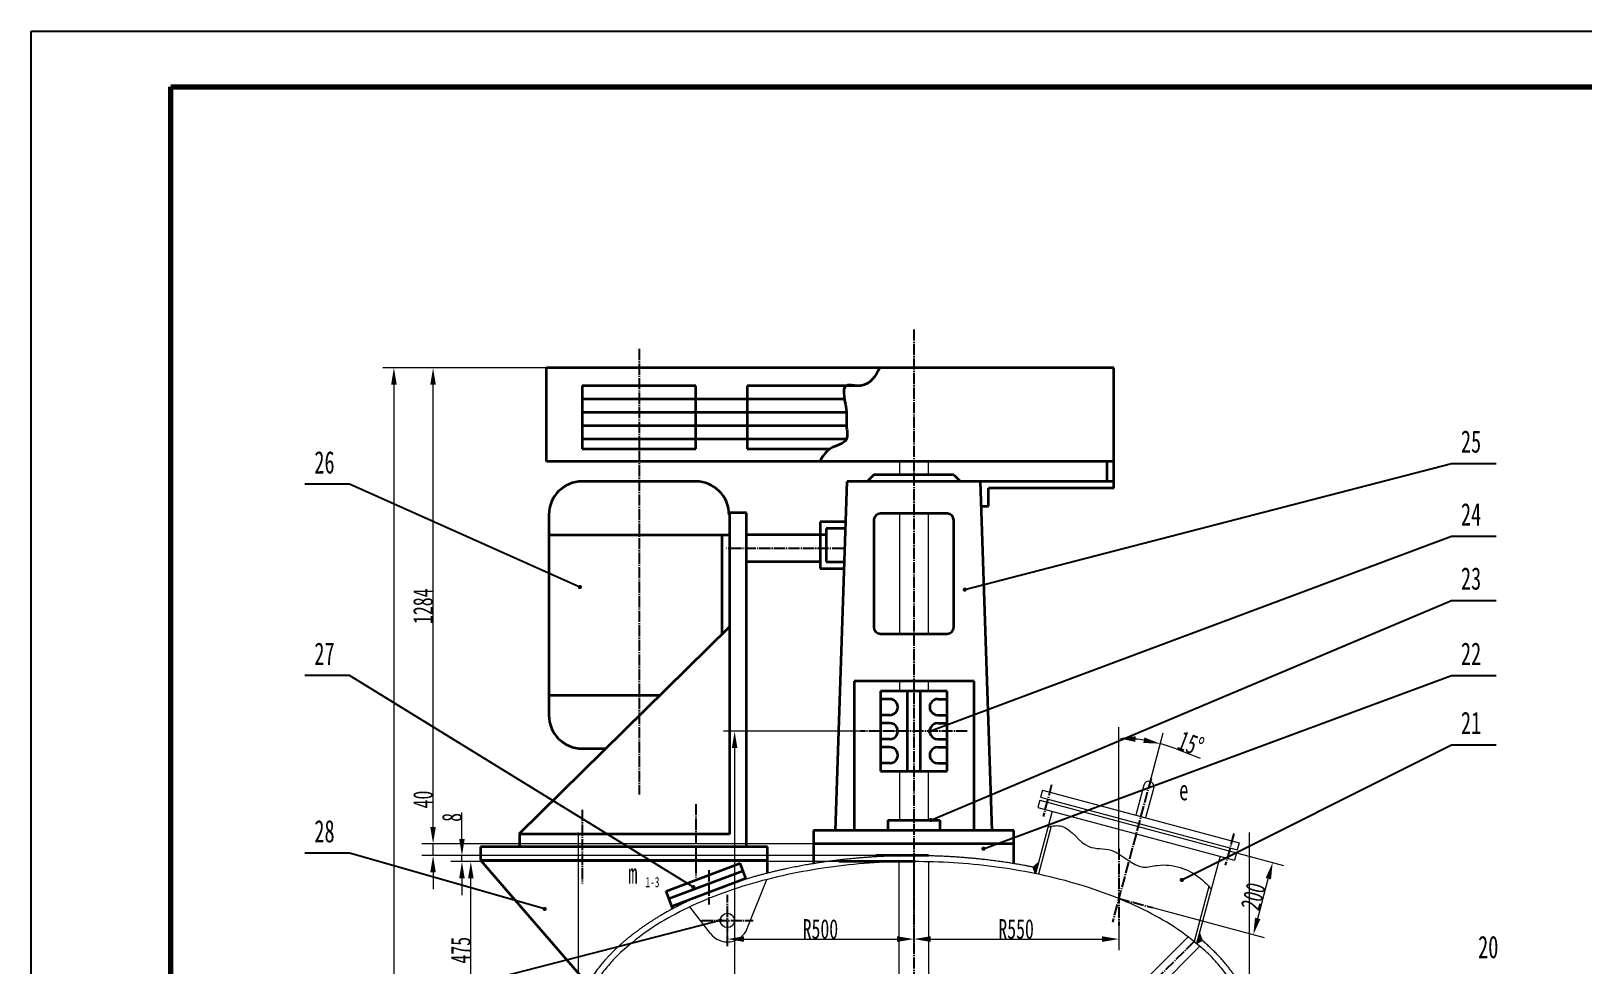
# Model space of a CAD drawing. Header units: millimetres. Extents: x 12275 to 21185, y 21638 to 34253.
# Drawn here: x 12275 to 16441, y 31746 to 34253 of the extents above; entities that cross this region are included whole.
import ezdxf

# ---------------------------------------------------------------- set-up
doc = ezdxf.new("R2010")
doc.units = ezdxf.units.MM
doc.linetypes.add('EB_DASHDOT', pattern=[39, 30, -3, 3, -3])
for name, color, linetype, lineweight in [('CAXA0', 7, 'Continuous', 70), ('CAXA1', 1, 'EB_DASHDOT', 25), ('CAXA4', 3, 'Continuous', 25)]:
    doc.layers.add(name, color=color, linetype=linetype, lineweight=lineweight)
doc.styles.add('UserTxtStyle12', font='SIMFANG.TTF', dxfattribs={"width": 0.667})
doc.styles.add('标准', font='SIMFANG.TTF', dxfattribs={"width": 0.667})

msp = doc.modelspace()

# ---------------------------------------------------------------- hatches: boundary and pattern name
at = {"layer": 'CAXA0', "linetype": 'Continuous', "lineweight": 25}
for color, points in [(0, [(13753.098, 32761.959), (13753.029, 32762.839), (13752.823, 32763.697), (13752.485, 32764.513), (13752.024, 32765.266), (13751.451, 32765.937), (13750.78, 32766.51), (13750.027, 32766.971), (13749.212, 32767.309), (13748.353, 32767.515), (13747.473, 32767.584), (13746.594, 32767.515), (13745.735, 32767.309), (13744.92, 32766.971), (13744.167, 32766.51), (13743.496, 32765.937), (13742.923, 32765.266), (13742.462, 32764.513), (13742.124, 32763.697), (13741.918, 32762.839), (13741.848, 32761.959), (13741.918, 32761.079), (13742.124, 32760.221), (13742.462, 32759.406), (13742.923, 32758.653), (13743.496, 32757.982), (13744.167, 32757.409), (13744.92, 32756.947), (13745.735, 32756.61), (13746.594, 32756.404), (13747.473, 32756.334), (13748.353, 32756.404), (13749.212, 32756.61), (13750.027, 32756.947), (13750.78, 32757.409), (13751.451, 32757.982), (13752.024, 32758.653), (13752.485, 32759.406), (13752.823, 32760.221), (13753.029, 32761.079)]), (0, [(14785.665, 32755.12), (14785.595, 32756), (14785.389, 32756.858), (14785.052, 32757.674), (14784.59, 32758.426), (14784.017, 32759.098), (14783.346, 32759.671), (14782.593, 32760.132), (14781.778, 32760.47), (14780.92, 32760.676), (14780.04, 32760.745), (14779.16, 32760.676), (14778.301, 32760.47), (14777.486, 32760.132), (14776.733, 32759.671), (14776.062, 32759.098), (14775.489, 32758.426), (14775.028, 32757.674), (14774.69, 32756.858), (14774.484, 32756), (14774.415, 32755.12), (14774.484, 32754.24), (14774.69, 32753.382), (14775.028, 32752.566), (14775.489, 32751.814), (14776.062, 32751.143), (14776.733, 32750.569), (14777.486, 32750.108), (14778.301, 32749.77), (14779.16, 32749.564), (14780.04, 32749.495), (14780.92, 32749.564), (14781.778, 32749.77), (14782.593, 32750.108), (14783.346, 32750.569), (14784.017, 32751.143), (14784.59, 32751.814), (14785.052, 32752.566), (14785.389, 32753.382), (14785.595, 32754.24)]), (0, [(14691.518, 32375.415), (14691.449, 32376.295), (14691.243, 32377.153), (14690.905, 32377.969), (14690.444, 32378.722), (14689.87, 32379.393), (14689.199, 32379.966), (14688.447, 32380.427), (14687.631, 32380.765), (14686.773, 32380.971), (14685.893, 32381.04), (14685.013, 32380.971), (14684.155, 32380.765), (14683.339, 32380.427), (14682.587, 32379.966), (14681.915, 32379.393), (14681.342, 32378.722), (14680.881, 32377.969), (14680.543, 32377.153), (14680.337, 32376.295), (14680.268, 32375.415), (14680.337, 32374.535), (14680.543, 32373.677), (14680.881, 32372.862), (14681.342, 32372.109), (14681.915, 32371.438), (14682.587, 32370.864), (14683.339, 32370.403), (14684.155, 32370.066), (14685.013, 32369.859), (14685.893, 32369.79), (14686.773, 32369.859), (14687.631, 32370.066), (14688.447, 32370.403), (14689.199, 32370.864), (14689.87, 32371.438), (14690.444, 32372.109), (14690.905, 32372.862), (14691.243, 32373.677), (14691.449, 32374.535)]), (0, [(14694.265, 32137.017), (14694.196, 32137.897), (14693.99, 32138.755), (14693.652, 32139.571), (14693.191, 32140.323), (14692.618, 32140.995), (14691.946, 32141.568), (14691.194, 32142.029), (14690.378, 32142.367), (14689.52, 32142.573), (14688.64, 32142.642), (14687.76, 32142.573), (14686.902, 32142.367), (14686.086, 32142.029), (14685.334, 32141.568), (14684.663, 32140.995), (14684.089, 32140.323), (14683.628, 32139.571), (14683.29, 32138.755), (14683.084, 32137.897), (14683.015, 32137.017), (14683.084, 32136.137), (14683.29, 32135.279), (14683.628, 32134.464), (14684.089, 32133.711), (14684.663, 32133.04), (14685.334, 32132.466), (14686.086, 32132.005), (14686.902, 32131.668), (14687.76, 32131.461), (14688.64, 32131.392), (14689.52, 32131.461), (14690.378, 32131.668), (14691.194, 32132.005), (14691.946, 32132.466), (14692.618, 32133.04), (14693.191, 32133.711), (14693.652, 32134.464), (14693.99, 32135.279), (14694.196, 32136.137)]), (0, [(14835.838, 32060.219), (14835.769, 32061.099), (14835.563, 32061.957), (14835.225, 32062.773), (14834.764, 32063.525), (14834.191, 32064.197), (14833.519, 32064.77), (14832.767, 32065.231), (14831.951, 32065.569), (14831.093, 32065.775), (14830.213, 32065.844), (14829.333, 32065.775), (14828.475, 32065.569), (14827.659, 32065.231), (14826.907, 32064.77), (14826.236, 32064.197), (14825.662, 32063.525), (14825.201, 32062.773), (14824.863, 32061.957), (14824.657, 32061.099), (14824.588, 32060.219), (14824.657, 32059.339), (14824.863, 32058.481), (14825.201, 32057.665), (14825.662, 32056.913), (14826.236, 32056.242), (14826.907, 32055.668), (14827.659, 32055.207), (14828.475, 32054.869), (14829.333, 32054.663), (14830.213, 32054.594), (14831.093, 32054.663), (14831.951, 32054.869), (14832.767, 32055.207), (14833.519, 32055.668), (14834.191, 32056.242), (14834.764, 32056.913), (14835.225, 32057.665), (14835.563, 32058.481), (14835.769, 32059.339)]), (256, [(14969.78, 31993.213), (14973.929, 32008.694), (14963.722, 32010.762)]), (0, [(14057.668, 31956.97), (14057.599, 31957.85), (14057.392, 31958.708), (14057.055, 31959.524), (14056.594, 31960.276), (14056.02, 31960.947), (14055.349, 31961.521), (14054.597, 31961.982), (14053.781, 31962.32), (14052.923, 31962.526), (14052.043, 31962.595), (14051.163, 31962.526), (14050.305, 31962.32), (14049.489, 31961.982), (14048.737, 31961.521), (14048.065, 31960.947), (14047.492, 31960.276), (14047.031, 31959.524), (14046.693, 31958.708), (14046.487, 31957.85), (14046.418, 31956.97), (14046.487, 31956.09), (14046.693, 31955.232), (14047.031, 31954.416), (14047.492, 31953.664), (14048.065, 31952.992), (14048.737, 31952.419), (14049.489, 31951.958), (14050.305, 31951.62), (14051.163, 31951.414), (14052.043, 31951.345), (14052.923, 31951.414), (14053.781, 31951.62), (14054.597, 31951.958), (14055.349, 31952.419), (14056.02, 31952.992), (14056.594, 31953.664), (14057.055, 31954.416), (14057.392, 31955.232), (14057.599, 31956.09)]), (0, [(15367.885, 31976.368), (15367.816, 31977.248), (15367.61, 31978.107), (15367.272, 31978.922), (15366.811, 31979.675), (15366.238, 31980.346), (15365.567, 31980.919), (15364.814, 31981.38), (15363.999, 31981.718), (15363.14, 31981.924), (15362.26, 31981.993), (15361.38, 31981.924), (15360.522, 31981.718), (15359.707, 31981.38), (15358.954, 31980.919), (15358.283, 31980.346), (15357.71, 31979.675), (15357.248, 31978.922), (15356.911, 31978.107), (15356.705, 31977.248), (15356.635, 31976.368), (15356.705, 31975.488), (15356.911, 31974.63), (15357.248, 31973.815), (15357.71, 31973.062), (15358.283, 31972.391), (15358.954, 31971.818), (15359.707, 31971.356), (15360.522, 31971.019), (15361.38, 31970.813), (15362.26, 31970.743), (15363.14, 31970.813), (15363.999, 31971.019), (15364.814, 31971.356), (15365.567, 31971.818), (15366.238, 31972.391), (15366.811, 31973.062), (15367.272, 31973.815), (15367.61, 31974.63), (15367.816, 31975.488)]), (0, [(13658.573, 31898.739), (13658.504, 31899.619), (13658.298, 31900.477), (13657.96, 31901.292), (13657.499, 31902.045), (13656.926, 31902.716), (13656.255, 31903.289), (13655.502, 31903.751), (13654.687, 31904.088), (13653.828, 31904.294), (13652.948, 31904.364), (13652.068, 31904.294), (13651.21, 31904.088), (13650.395, 31903.751), (13649.642, 31903.289), (13648.971, 31902.716), (13648.398, 31902.045), (13647.936, 31901.292), (13647.599, 31900.477), (13647.393, 31899.619), (13647.323, 31898.739), (13647.393, 31897.859), (13647.599, 31897), (13647.936, 31896.185), (13648.398, 31895.432), (13648.971, 31894.761), (13649.642, 31894.188), (13650.395, 31893.727), (13651.21, 31893.389), (13652.068, 31893.183), (13652.948, 31893.114), (13653.828, 31893.183), (13654.687, 31893.389), (13655.502, 31893.727), (13656.255, 31894.188), (13656.926, 31894.761), (13657.499, 31895.432), (13657.96, 31896.185), (13658.298, 31897), (13658.504, 31897.859)]), (0, [(14129.609, 31867.774), (14129.539, 31868.654), (14129.333, 31869.512), (14128.995, 31870.328), (14128.534, 31871.08), (14127.961, 31871.751), (14127.29, 31872.325), (14126.537, 31872.786), (14125.722, 31873.124), (14124.864, 31873.33), (14123.984, 31873.399), (14123.104, 31873.33), (14122.245, 31873.124), (14121.43, 31872.786), (14120.677, 31872.325), (14120.006, 31871.751), (14119.433, 31871.08), (14118.972, 31870.328), (14118.634, 31869.512), (14118.428, 31868.654), (14118.359, 31867.774), (14118.428, 31866.894), (14118.634, 31866.036), (14118.972, 31865.22), (14119.433, 31864.468), (14120.006, 31863.796), (14120.677, 31863.223), (14121.43, 31862.762), (14122.245, 31862.424), (14123.104, 31862.218), (14123.984, 31862.149), (14124.864, 31862.218), (14125.722, 31862.424), (14126.537, 31862.762), (14127.29, 31863.223), (14127.961, 31863.796), (14128.534, 31864.468), (14128.995, 31865.22), (14129.333, 31866.036), (14129.539, 31866.894)])]:
    msp.add_hatch(color=color, dxfattribs=at).paths.add_polyline_path(points, flags=0)
h = msp.add_hatch(color=256, dxfattribs=at)
h.paths.add_polyline_path([(14973.929, 32008.694), (14963.722, 32010.762), (14977.804, 32023.158)], flags=0)
h.paths.add_polyline_path([(14969.78, 31993.213), (14973.929, 32008.694), (14963.722, 32010.762)], flags=0)
h = msp.add_hatch(color=256, dxfattribs=at)
h.paths.add_polyline_path([(15416.385, 31814.782), (15409.649, 31834.34), (15406.577, 31822.876)], flags=0)
h.paths.add_polyline_path([(15402.035, 31805.922), (15416.385, 31814.782), (15406.577, 31822.876)], flags=0)

# ---------------------------------------------------------------- linework, layer by layer
for p, q in [((12275.134, 21638.091), (12275.134, 34253.091)), ((12275.134, 34253.091), (21185.134, 34253.091))]:
    msp.add_line(p, q, dxfattribs=at)
at = {"layer": 'CAXA0', "linetype": 'Continuous', "lineweight": 70}
for p, q in [((12650.134, 34103.091), (21035.134, 34103.091)), ((12650.134, 21788.091), (12650.134, 34103.091))]:
    msp.add_line(p, q, dxfattribs=at)
at = {"layer": 'CAXA0', "linetype": 'Continuous', "lineweight": 35}
for p, q in [((13657.566, 33098.989), (13657.566, 33349.663)), ((15179.515, 33349.663), (13657.566, 33349.663)), ((15179.515, 33027.368), (15179.515, 33349.663)), ((13753.455, 33302.008), (13753.455, 33132.453)), ((14058.442, 33302.008), (13753.455, 33302.008)), ((14058.442, 33132.453), (14058.442, 33302.008)), ((14195.825, 33302.008), (14195.825, 33132.453)), ((14500.812, 33302.008), (14195.825, 33302.008)), ((14229.713, 33266.197), (13753.455, 33266.197)), ((14457.208, 33266.197), (14195.825, 33266.197)), ((14195.825, 33230.387), (13753.455, 33230.387)), ((14462.689, 33230.387), (14195.825, 33230.387)), ((14229.713, 33194.576), (13753.455, 33194.576)), ((14462.689, 33194.576), (14195.825, 33194.576)), ((14229.713, 33158.766), (13753.455, 33158.766)), ((13753.455, 33132.453), (14058.442, 33132.453)), ((14462.689, 33158.766), (14195.825, 33158.766)), ((14195.825, 33132.453), (14418.54, 33132.453)), ((15179.515, 33098.989), (13657.566, 33098.989)), ((15161.609, 33045.273), (15161.609, 33098.989)), ((14058.143, 33045.113), (13753.754, 33045.113)), ((14432.944, 32109.416), (14464.122, 33045.273)), ((15179.515, 33045.273), (14464.122, 33045.273)), ((14535.813, 33063.178), (14517.768, 33045.273)), ((14750.537, 33063.178), (14535.813, 33063.178)), ((14750.537, 33063.178), (14768.581, 33045.273)), ((14853.405, 32109.416), (14822.227, 33045.273)), ((14843.535, 32978.478), (14843.535, 33027.368)), ((15179.515, 33027.368), (14843.535, 33027.368)), ((13664.227, 32955.586), (13664.227, 32418.428)), ((14194.008, 32960.985), (14149.244, 32960.985)), ((14149.244, 32960.985), (14149.244, 32099.397)), ((14194.008, 32064.993), (14194.008, 32960.985)), ((14732.701, 32958.968), (14553.648, 32958.968)), ((14822.227, 32978.478), (14843.535, 32978.478)), ((14391.905, 32937.161), (14391.905, 32811.824)), ((14460.52, 32937.161), (14391.905, 32937.161)), ((14408.299, 32919.256), (14408.299, 32829.73)), ((14459.924, 32919.256), (14408.299, 32919.256)), ((14535.743, 32941.063), (14535.743, 32654.578)), ((14750.606, 32654.578), (14750.606, 32941.063)), ((13664.227, 32901.871), (14147.67, 32901.871)), ((14128.25, 32901.871), (14128.25, 32636.673)), ((14408.299, 32901.871), (14194.008, 32901.871)), ((14391.905, 32829.73), (14195.825, 32829.73)), ((14408.299, 32829.73), (14456.941, 32829.73)), ((14391.905, 32811.824), (14456.345, 32811.824)), ((13585.293, 32101.416), (14147.67, 32654.578)), ((14553.648, 32636.673), (14732.701, 32636.673)), ((14805.557, 32509.412), (14482.949, 32509.412)), ((14482.949, 32509.412), (14482.949, 32109.416)), ((14805.557, 32109.416), (14805.557, 32509.412)), ((13664.227, 32472.144), (13962.197, 32472.144)), ((14732.701, 32482.847), (14553.648, 32482.847)), ((14553.648, 32482.847), (14553.648, 32267.984)), ((14579.034, 32461.668), (14553.648, 32461.668)), ((14625.269, 32482.847), (14625.269, 32267.984)), ((14661.08, 32267.984), (14661.08, 32482.847)), ((14707.316, 32461.668), (14732.701, 32461.668)), ((14732.701, 32267.984), (14732.701, 32482.847)), ((14579.034, 32418.695), (14553.648, 32418.695)), ((14707.316, 32418.695), (14732.701, 32418.695)), ((14579.034, 32396.902), (14553.648, 32396.902)), ((14707.316, 32396.902), (14732.701, 32396.902)), ((13753.754, 32328.902), (13816.568, 32328.902)), ((14579.034, 32353.929), (14553.648, 32353.929)), ((14579.034, 32332.406), (14553.648, 32332.406)), ((14707.316, 32353.929), (14732.701, 32353.929)), ((14707.316, 32332.406), (14732.701, 32332.406)), ((14579.034, 32289.434), (14553.648, 32289.434)), ((14707.316, 32289.434), (14732.701, 32289.434)), ((14553.648, 32267.984), (14732.701, 32267.984)), ((14573.522, 32137.017), (14573.522, 32109.416)), ((14573.522, 32137.017), (14712.766, 32137.017)), ((14712.766, 32137.017), (14712.766, 32109.416)), ((13585.293, 32101.416), (13585.293, 32064.993)), ((14149.244, 32099.397), (13585.293, 32099.397)), ((14911.754, 32109.416), (14374.595, 32109.416)), ((14374.595, 32109.416), (14374.595, 32020.192)), ((14911.754, 32020.167), (14911.754, 32109.416)), ((14250.386, 32064.993), (13480.459, 32064.993)), ((13480.459, 32064.993), (13480.459, 32029.182)), ((14250.386, 31994.513), (14250.386, 32064.993)), ((14911.754, 32073.605), (14374.595, 32073.605)), ((14683.099, 32041.609), (14541.487, 32041.609)), ((13480.459, 32029.182), (14250.386, 32029.182)), ((13480.459, 32029.182), (13768.425, 31697.24)), ((13978.823, 31946.473), (14177.148, 32021.183)), ((13986.357, 31926.474), (14184.682, 32001.185)), ((14193.151, 31978.703), (14177.148, 32021.183)), ((14646.657, 32025.605), (14443.434, 32025.605)), ((13993.891, 31906.476), (14192.216, 31981.186)), ((13996.614, 31899.246), (13978.823, 31946.473))]:
    msp.add_line(p, q, dxfattribs=at)
at = {"layer": 'CAXA0', "linetype": 'Continuous', "lineweight": 18}
for p, q in [((14604.881, 33098.989), (14604.881, 33063.178)), ((14681.407, 33098.989), (14681.407, 33063.178)), ((14604.881, 32958.968), (14604.881, 32636.673)), ((14681.407, 32958.968), (14681.407, 32636.673)), ((14604.881, 32509.412), (14604.881, 32482.847)), ((14681.407, 32509.412), (14681.407, 32482.847)), ((14604.881, 32267.984), (14604.881, 32137.017)), ((14681.407, 32267.984), (14681.407, 32137.017)), ((14988.457, 32217.463), (14983.281, 32198.144)), ((14988.457, 32217.463), (15515.852, 32076.148)), ((15260.722, 32231.021), (15239.094, 32150.305)), ((15286.843, 32224.022), (15265.215, 32143.306)), ((15014.671, 32160.746), (14969.78, 31993.213)), ((14981.21, 32190.417), (14976.034, 32171.098)), ((14976.034, 32171.098), (15503.429, 32029.783)), ((14981.21, 32190.417), (15508.605, 32049.102)), ((14983.281, 32198.144), (15510.676, 32056.829)), ((15012.165, 32120.485), (14977.624, 31991.577)), ((14603.099, 32041.609), (14603.099, 32041.144)), ((14683.099, 32041.609), (14683.099, 32041.144)), ((15464.792, 32040.136), (15402.035, 31805.922)), ((15508.605, 32049.102), (15503.429, 32029.783)), ((15515.852, 32076.148), (15510.676, 32056.829)), ((14603.099, 32025.605), (14603.099, 31600.58)), ((14683.099, 32025.14), (14683.099, 31600.58)), ((14963.722, 32010.762), (14977.804, 32023.158)), ((14969.78, 31993.213), (14963.722, 32010.762)), ((14196.497, 31846.423), (14249.009, 31977.65)), ((15434.746, 31958.913), (15395.238, 31811.465)), ((14097.492, 31832.865), (14042.728, 31904.478)), ((15416.385, 31814.782), (15409.649, 31834.34)), ((15379.314, 31823.826), (15253.099, 31697.61)), ((15410.678, 31798.621), (15293.099, 31681.042)), ((15402.035, 31805.922), (15416.385, 31814.782))]:
    msp.add_line(p, q, dxfattribs=at)
at = {"layer": 'CAXA0', "color": 0, "linetype": 'Continuous', "lineweight": 25}
for p, q in [((14780.04, 32755.12), (16085.651, 33093.711)), ((16085.651, 33093.711), (16205.651, 33093.711)), ((13129.747, 33037.863), (13009.747, 33037.863)), ((13747.473, 32761.959), (13129.747, 33037.863)), ((14685.893, 32375.415), (16085.651, 32898.395)), ((16085.651, 32898.395), (16205.651, 32898.395)), ((14688.64, 32137.017), (16085.651, 32726.234)), ((16085.651, 32726.234), (16205.651, 32726.234)), ((13129.747, 32524.668), (13009.747, 32524.668)), ((14052.043, 31956.97), (13129.747, 32524.668)), ((14830.213, 32060.219), (16085.651, 32524.668)), ((16085.651, 32524.668), (16205.651, 32524.668)), ((15362.26, 31976.368), (16085.651, 32338.941)), ((16085.651, 32338.941), (16205.651, 32338.941)), ((13129.747, 32048.506), (13009.747, 32048.506)), ((13652.948, 31898.739), (13129.747, 32048.506)), ((14123.984, 31867.774), (13129.747, 31612.041))]:
    msp.add_line(p, q, dxfattribs=at)
at = {"layer": 'CAXA0', "linetype": 'Continuous', "lineweight": 18}
msp.add_circle((14143.142, 31867.774), 19.158, dxfattribs=at)
at = {"layer": 'CAXA0', "linetype": 'Continuous', "lineweight": 35}
for centre, radius, start, end in [((13753.754, 32955.586), 89.526, 90, 180), ((14058.143, 32955.586), 89.526, 0, 90), ((14553.648, 32941.063), 17.905, 90, 180), ((14732.701, 32941.063), 17.905, 0, 90), ((14553.648, 32654.578), 17.905, 180, 270), ((14732.701, 32654.578), 17.905, 270, 0), ((14578.97, 32440.181), 21.486, 269.830371, 90.169629), ((14707.379, 32440.181), 21.486, 89.830371, 270.169629), ((13753.754, 32418.428), 89.526, 180, 270), ((14578.97, 32375.415), 21.486, 269.830371, 90.169629), ((14707.379, 32375.415), 21.486, 89.830371, 270.169629), ((14578.97, 32310.92), 21.486, 269.830371, 90.169629), ((14707.379, 32310.92), 21.486, 89.830371, 270.169629)]:
    msp.add_arc(centre, radius, start, end, dxfattribs=at)
at = {"layer": 'CAXA0', "linetype": 'Continuous', "lineweight": 18}
for centre, radius, start, end in [((15273.783, 32227.522), 13.521, 345, 165), ((14143.142, 31867.774), 57.468, 217.405495, 338.19053)]:
    msp.add_arc(centre, radius, start, end, dxfattribs=at)
at = {"layer": 'CAXA0', "linetype": 'Continuous', "lineweight": 35}
msp.add_open_spline([(14551.643, 33349.663), (14541.38, 33328.828), (14517.071, 33291.271), (14440.184, 33315.334), (14467.384, 33237.771), (14459.991, 33196.536), (14472.176, 33147.66), (14414.5, 33139.401), (14398.224, 33111.388), (14390.678, 33098.989)], degree=3, knots=[0, 0, 0, 0, 71.06665367, 109.95069139, 183.00087121, 219.52596112, 256.05105103, 308.47193878, 352.88524718, 352.88524718, 352.88524718, 352.88524718], dxfattribs=at)
at = {"layer": 'CAXA0', "linetype": 'Continuous', "lineweight": 18}
msp.add_open_spline([(15003.293, 32118.282), (15015.923, 32121.984), (15060.373, 32127.165), (15097.751, 32053.885), (15188.455, 32067.036), (15237.819, 32000.297), (15324.316, 32025.518), (15394.451, 32001.354), (15432.412, 31962.363), (15440.985, 31951.288)], degree=3, knots=[0, 0, 0, 0, 37.7526144, 129.6938062, 190.04030364, 289.14365776, 328.19683964, 448.83100309, 491.18569338, 491.18569338, 491.18569338, 491.18569338], dxfattribs=at)
for points, weights, degree, knots in [([(14973.929, 32008.694), (14947.325, 32014.181), (14906.422, 32021.462), (14850.898, 32029.087), (14808.574, 32033.769), (14766.56, 32037.336), (14724.798, 32039.832), (14683.881, 32041.29), (14643.099, 32041.763), (14602.316, 32041.29), (14561.399, 32039.832), (14519.637, 32037.336), (14477.623, 32033.769), (14435.299, 32029.087), (14378.494, 32021.286), (14307.713, 32008.597), (14224.611, 31988.654), (14144.401, 31963.972), (14068.467, 31934.734), (13998.11, 31901.265), (13934.485, 31864.021), (13878.536, 31823.562), (13830.967, 31780.521), (13792.219, 31735.567), (13762.489, 31689.414), (13745.111, 31650.338), (13735.615, 31619.194), (13730.645, 31596.031), (13727.735, 31573.294), (13727.099, 31558.014), (13727.099, 31550.609)], [0.890981800916, 0.896879489084, 0.906927001231, 0.922567361574, 0.935793309259, 0.949837051696, 0.966244694464, 0.979243625968, 1.01037818702, 0.979243625968, 0.966244694464, 0.949837051696, 0.935793309258, 0.92256736158, 0.906572238601, 0.889399505582, 0.873385450136, 0.861943364121, 0.855078915469, 0.852790687196, 0.855078679306, 0.861944308771, 0.873381907696, 0.88941273069, 0.909957427215, 0.931086358542, 0.949841894335, 0.966243390677, 0.979243998479, 1, 1], 3, [0, 0, 0, 0, 70.10874754, 106.79027137, 143.47179521, 180.15331905, 216.83484289, 253.51636672, 290.19789056, 326.8794144, 363.56093824, 400.24246208, 436.92398591, 473.60550975, 510.28703359, 583.65008126, 657.01312894, 730.37617661, 803.73922429, 877.10227197, 950.46531964, 1023.82836732, 1097.19141499, 1170.55446267, 1243.91751034, 1317.28055802, 1353.96208186, 1390.64360569, 1427.32512953, 1464.00665337, 1464.00665337, 1464.00665337, 1464.00665337]), ([(15543.099, 31550.609), (15543.099, 32025.609), (14643.099, 32025.609), (13743.099, 32025.609), (13743.099, 31550.609)], [1, 0.707106781187, 1, 0.707106781187, 1], 2, [0, 0, 0, 1105.84574317, 1105.84574317, 2211.69148635, 2211.69148635, 2211.69148635]), ([(15559.099, 31550.609), (15559.099, 31581.13), (15548.363, 31644.013), (15497.816, 31737.084), (15440.824, 31795.215), (15406.577, 31822.876)], [1, 0.975592231766, 0.932878638147, 0.887133602808, 0.868831697068, 0.862729759107], 3, [0, 0, 0, 0, 107.65442539, 215.30885078, 322.82542593, 322.82542593, 322.82542593, 322.82542593])]:
    msp.add_rational_spline(points, weights, degree=degree, knots=knots, dxfattribs=at)
at = {"layer": 'CAXA1', "linetype": 'EB_DASHDOT', "lineweight": 25}
for p, q in [((14643.144, 33453.049), (14643.144, 31925.586)), ((13906.736, 33400.495), (13906.736, 32205.197)), ((14453.818, 32865.8), (14141.201, 32865.8)), ((14786.417, 32375.415), (14499.932, 32375.415)), ((15279.758, 32249.823), (15176.253, 31863.536)), ((15012.952, 32231.605), (14990.176, 32146.604)), ((13753.455, 32164.084), (13753.455, 31967.126)), ((14058.143, 32179.971), (14058.143, 31983.013)), ((15501.71, 32100.643), (15478.934, 32015.641)), ((14643.099, 32041.609), (14643.099, 26862.132)), ((15193.144, 32059.937), (15193.144, 31854.033)), ((14093.053, 32002.451), (14093.053, 31910.673)), ((14143.142, 31798.616), (14143.142, 31936.932)), ((15193.144, 31926.574), (15283.851, 31902.269)), ((14073.984, 31867.774), (14212.3, 31867.774)), ((15395.238, 31811.465), (15273.099, 31689.326))]:
    msp.add_line(p, q, dxfattribs=at)
at = {"layer": 'CAXA4', "linetype": 'Continuous', "lineweight": 18}
for p, q in [((13657.566, 33349.663), (13218.574, 33349.663)), ((13657.566, 33349.663), (13323.527, 33349.663)), ((13248.574, 33304.663), (13248.574, 26920.595)), ((13353.527, 32118.605), (13353.527, 33304.663)), ((14499.932, 32375.415), (14132.525, 32375.415)), ((15193.144, 32059.937), (15193.144, 32386.554)), ((15279.758, 32249.823), (15312.195, 32370.88)), ((14162.525, 32330.415), (14162.525, 29945.568)), ((15347.228, 32327.997), (15411.319, 32303.396)), ((13353.527, 32118.605), (13353.527, 32222.25)), ((13431.032, 32086.609), (13431.032, 32156.904)), ((13743.099, 32103.419), (13743.099, 30979.865)), ((15543.099, 32103.419), (15543.099, 30979.865)), ((14374.595, 32073.605), (13323.527, 32073.605)), ((14374.595, 32073.605), (13323.527, 32073.605)), ((14541.487, 32041.609), (13323.527, 32041.609)), ((13353.527, 32041.609), (13353.527, 32073.605)), ((14541.487, 32041.609), (13401.032, 32041.609)), ((13431.032, 32025.605), (13431.032, 32041.609)), ((14643.099, 32041.609), (14643.099, 31787.832)), ((14643.099, 32041.609), (14643.099, 31787.832)), ((15508.605, 32049.102), (15634.906, 32015.26)), ((13353.527, 31996.609), (13353.527, 31951.609)), ((14646.657, 32025.605), (13401.032, 32025.605)), ((14443.434, 32025.605), (13424.9, 32025.605)), ((13431.032, 31980.605), (13431.032, 31935.605)), ((13454.9, 31595.609), (13454.9, 31980.605)), ((15565.811, 31873.306), (15594.281, 31979.558)), ((15283.851, 31902.269), (15583.142, 31822.075)), ((14143.142, 31798.616), (14143.142, 31847.832)), ((15193.144, 31854.033), (15193.144, 31787.832)), ((14188.142, 31817.832), (14598.099, 31817.832)), ((14688.099, 31817.832), (15148.144, 31817.832))]:
    msp.add_line(p, q, dxfattribs=at)
for start, end in [(80.999097, 84.000903), (69.000903, 75)]:
    msp.add_arc((15193.144, 31926.574), 429.979, start, end, dxfattribs=at)
at = {"layer": 'CAXA4', "linetype": 'Continuous'}
for points in [[(13241.074, 33304.663), (13256.074, 33304.663), (13248.574, 33349.663)], [(13346.027, 33304.663), (13361.027, 33304.663), (13353.527, 33349.663)], [(14155.025, 32330.415), (14170.025, 32330.415), (14162.525, 32375.415)], [(15237.69, 32346.709), (15238.475, 32361.689), (15193.144, 32356.554)], [(15261.974, 32358.595), (15258.855, 32343.923), (15304.431, 32341.902)], [(13346.027, 32118.605), (13361.027, 32118.605), (13353.527, 32073.605)], [(13346.027, 32118.605), (13361.027, 32118.605), (13353.527, 32073.605)], [(13423.532, 32086.609), (13438.532, 32086.609), (13431.032, 32041.609)], [(13346.027, 31996.609), (13361.027, 31996.609), (13353.527, 32041.609)], [(13423.532, 31980.605), (13438.532, 31980.605), (13431.032, 32025.605)], [(13447.4, 31980.605), (13462.4, 31980.605), (13454.9, 32025.605)], [(15587.037, 31981.499), (15601.525, 31977.617), (15605.928, 32023.024)], [(15558.567, 31875.247), (15573.055, 31871.365), (15554.164, 31829.839)], [(14188.142, 31825.332), (14188.142, 31810.332), (14143.142, 31817.832)], [(14598.099, 31825.332), (14598.099, 31810.332), (14643.099, 31817.832)], [(14688.099, 31825.332), (14688.099, 31810.332), (14643.099, 31817.832)], [(15148.144, 31825.332), (15148.144, 31810.332), (15193.144, 31817.832)]]:
    msp.add_solid(points, dxfattribs=at)

# ---------------------------------------------------------------- texts
at = {"layer": 'CAXA0', "color": 0, "style": 'UserTxtStyle12', "width": 0.667}
for s, p in [('25', (16110.911, 33122.351)), ('26', (13035.007, 33066.504)), ('24', (16110.911, 32927.035)), ('23', (16110.911, 32754.874)), ('27', (13035.007, 32553.309)), ('22', (16110.911, 32553.309)), ('21', (16110.911, 32367.582)), ('28', (13035.007, 32077.147)), ('20', (16157.032, 31766.625))]:
    msp.add_text(s, height=60, dxfattribs=at).set_placement(p)
at = {"layer": 'CAXA4', "style": '标准', "width": 0.667}
for s, rotation, p in [('1284', 90, (13352.552, 32662.893)), ('15%%D', 339.000903, (15346.843, 32329.189)), ('40', 90, (13352.552, 32168.321)), ('8', 90, (13430.057, 32132.332)), ('200', 75, (15569.576, 31891.123)), ('475', 90, (13453.925, 31752.238))]:
    msp.add_text(s, height=52.5, rotation=rotation, dxfattribs=at).set_placement(p)
for s, height, p in [('e', 54.75, (15355.048, 32190.048)), ('m', 54.75, (13876.837, 31966.528)), ('1-3', 27.375, (13923.629, 31956.985)), ('R500', 52.5, (14345.042, 31818.807)), ('R550', 52.5, (14870.043, 31818.807))]:
    msp.add_text(s, height=height, dxfattribs=at).set_placement(p)

doc.saveas('drawing.dxf')
